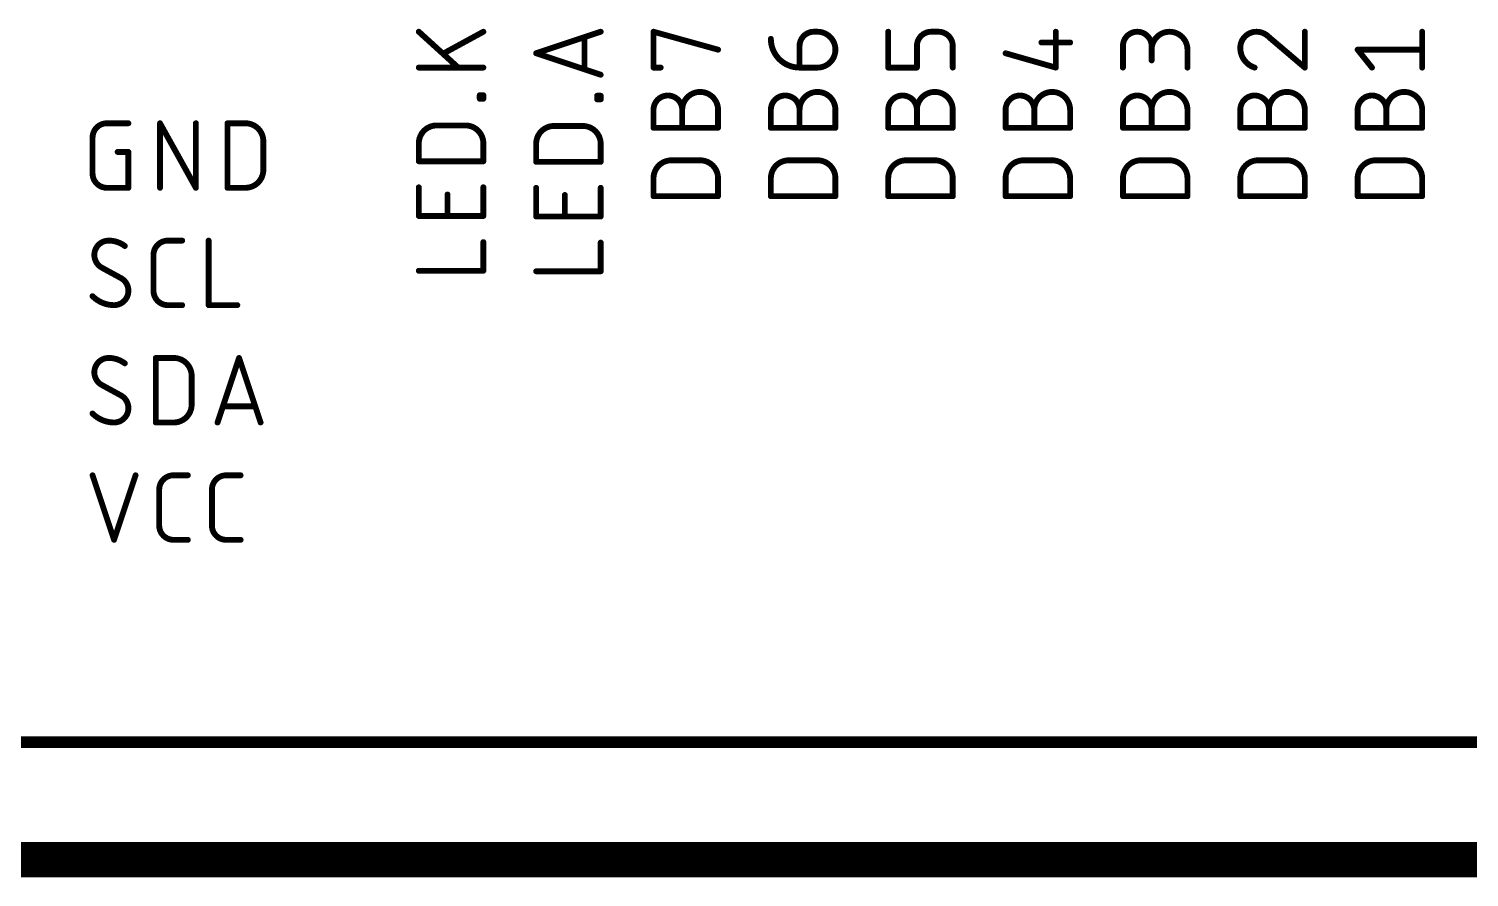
# Model space of a CAD drawing. Extents: x -56 to 205, y -3 to 177.
# Drawn here: x 112.78 to 143.96, y 68.2 to 86.56 of the extents above; entities that cross this region are included whole.
import ezdxf

# ---------------------------------------------------------------- set-up
doc = ezdxf.new("R2010")
doc.units = 0
for name, color, linetype in [('90', 214, 'CONTINUOUS'), ('94', 14, 'CONTINUOUS'), ('95', 250, 'CONTINUOUS')]:
    doc.layers.add(name, color=color, linetype=linetype)

msp = doc.modelspace()

# ---------------------------------------------------------------- linework, layer by layer
at = {"layer": '90', "const_width": 0.762}
msp.add_lwpolyline([(111.76, 68.58), (187.96, 68.58)], dxfattribs=at)
at = {"layer": '94', "const_width": 0.254}
msp.add_lwpolyline([(170.18, 71.12), (111.76, 71.12)], dxfattribs=at)
at = {"layer": '95', "const_width": 0.127}
for points in [[(121.2215, 86.4997), (122.0752, 85.7236)], [(122.6185, 86.4997), (121.7648, 86.034)], [(123.7615, 86.034), (125.1585, 86.4997)], [(124.8093, 86.3833), (124.8093, 85.6848)], [(126.3015, 85.7236), (126.3015, 86.4997)], [(126.3015, 86.4997), (127.6985, 86.1116)], [(129.7728, 86.4997), (129.8504, 86.4997)], [(131.3815, 85.7236), (131.3815, 86.4997)], [(132.4681, 86.4997), (132.3128, 86.4997)], [(135.0081, 85.7236), (135.0081, 86.4997)], [(139.6224, 86.3833), (140.3985, 85.7236)], [(140.3985, 85.7236), (140.3985, 86.4997)], [(142.9385, 85.7236), (142.9385, 86.4997)], [(125.1585, 85.5684), (123.7615, 86.034)], [(129.4624, 85.7236), (129.4624, 86.1893)], [(132.0024, 86.1893), (132.0024, 85.7236)], [(132.7785, 85.7236), (132.7785, 86.1893)], [(133.9215, 86.034), (135.0081, 85.7236)], [(134.6976, 86.2669), (135.3185, 86.2669)], [(136.4615, 85.7236), (136.4615, 86.1893)], [(137.0824, 86.1893), (137.0824, 85.8788)], [(137.8585, 85.7236), (137.8585, 86.1116)], [(141.8519, 85.7236), (141.5415, 86.1116)], [(141.5415, 86.1116), (142.9385, 86.1116)], [(122.6185, 85.7236), (121.2215, 85.7236)], [(126.4567, 85.7236), (126.3015, 85.7236)], [(129.8504, 85.7236), (129.4624, 85.7236)], [(132.0024, 85.7236), (131.3815, 85.7236)], [(122.5409, 85.0485), (122.5409, 85.1261)], [(122.5409, 85.1261), (122.6185, 85.1261)], [(122.6185, 85.0485), (122.5409, 85.0485)], [(122.6185, 85.1261), (122.6185, 85.0485)], [(125.0809, 85.037), (125.0809, 85.1146)], [(125.0809, 85.1146), (125.1585, 85.1146)], [(125.1585, 85.1146), (125.1585, 85.037)], [(125.1585, 85.037), (125.0809, 85.037)], [(126.3015, 84.4209), (126.3015, 84.8089)], [(126.9224, 84.4209), (126.9224, 84.8089)], [(127.6985, 84.8089), (127.6985, 84.4209)], [(128.8415, 84.4209), (128.8415, 84.8089)], [(129.4624, 84.4209), (129.4624, 84.8089)], [(130.2385, 84.8089), (130.2385, 84.4209)], [(131.3815, 84.4209), (131.3815, 84.8089)], [(132.0024, 84.4209), (132.0024, 84.8089)], [(132.7785, 84.8089), (132.7785, 84.4209)], [(133.9215, 84.4209), (133.9215, 84.8089)], [(134.5424, 84.4209), (134.5424, 84.8089)], [(135.3185, 84.8089), (135.3185, 84.4209)], [(136.4615, 84.4209), (136.4615, 84.8089)], [(137.0824, 84.4209), (137.0824, 84.8089)], [(137.8585, 84.8089), (137.8585, 84.4209)], [(139.0015, 84.4209), (139.0015, 84.8089)], [(139.6224, 84.4209), (139.6224, 84.8089)], [(140.3985, 84.8089), (140.3985, 84.4209)], [(141.5415, 84.4209), (141.5415, 84.8089)], [(142.1624, 84.4209), (142.1624, 84.8089)], [(142.9385, 84.8089), (142.9385, 84.4209)], [(114.4707, 84.5185), (114.9364, 84.5185)], [(115.6204, 83.1215), (115.6204, 84.5185)], [(115.6204, 84.5185), (116.3965, 83.1215)], [(116.3965, 83.1215), (116.3965, 84.5185)], [(117.0805, 83.1215), (117.0805, 84.5185)], [(117.0805, 84.5185), (117.4686, 84.5185)], [(121.6096, 84.4716), (122.2304, 84.4716)], [(124.1496, 84.4601), (124.7704, 84.4601)], [(114.1603, 83.4319), (114.1603, 84.2081)], [(117.8566, 84.1304), (117.8566, 83.5096)], [(127.6985, 84.4209), (126.3015, 84.4209)], [(130.2385, 84.4209), (128.8415, 84.4209)], [(132.7785, 84.4209), (131.3815, 84.4209)], [(135.3185, 84.4209), (133.9215, 84.4209)], [(137.8585, 84.4209), (136.4615, 84.4209)], [(140.3985, 84.4209), (139.0015, 84.4209)], [(142.9385, 84.4209), (141.5415, 84.4209)], [(114.7036, 83.8976), (114.9364, 83.8976)], [(114.9364, 83.8976), (114.9364, 83.1215)], [(121.2215, 83.6955), (121.2215, 84.0835)], [(122.6185, 84.0835), (122.6185, 83.6955)], [(123.7615, 83.684), (123.7615, 84.072)], [(125.1585, 84.072), (125.1585, 83.684)], [(122.6185, 83.6955), (121.2215, 83.6955)], [(125.1585, 83.684), (123.7615, 83.684)], [(126.6896, 83.7164), (127.3104, 83.7164)], [(129.2296, 83.7164), (129.8504, 83.7164)], [(131.7696, 83.7164), (132.3904, 83.7164)], [(134.3096, 83.7164), (134.9304, 83.7164)], [(136.8496, 83.7164), (137.4704, 83.7164)], [(139.3896, 83.7164), (140.0104, 83.7164)], [(141.9296, 83.7164), (142.5504, 83.7164)], [(126.3015, 82.9403), (126.3015, 83.3283)], [(127.6985, 83.3283), (127.6985, 82.9403)], [(128.8415, 82.9403), (128.8415, 83.3283)], [(130.2385, 83.3283), (130.2385, 82.9403)], [(131.3815, 82.9403), (131.3815, 83.3283)], [(132.7785, 83.3283), (132.7785, 82.9403)], [(133.9215, 82.9403), (133.9215, 83.3283)], [(135.3185, 83.3283), (135.3185, 82.9403)], [(136.4615, 82.9403), (136.4615, 83.3283)], [(137.8585, 83.3283), (137.8585, 82.9403)], [(139.0015, 82.9403), (139.0015, 83.3283)], [(140.3985, 83.3283), (140.3985, 82.9403)], [(141.5415, 82.9403), (141.5415, 83.3283)], [(142.9385, 83.3283), (142.9385, 82.9403)], [(114.9364, 83.1215), (114.4707, 83.1215)], [(117.4686, 83.1215), (117.0805, 83.1215)], [(121.2215, 82.5119), (121.2215, 83.1327)], [(121.8424, 82.5119), (121.8424, 82.9775)], [(122.6185, 83.1327), (122.6185, 82.5119)], [(123.7615, 82.5004), (123.7615, 83.1213)], [(124.3824, 82.5004), (124.3824, 82.966)], [(125.1585, 83.1213), (125.1585, 82.5004)], [(127.6985, 82.9403), (126.3015, 82.9403)], [(130.2385, 82.9403), (128.8415, 82.9403)], [(132.7785, 82.9403), (131.3815, 82.9403)], [(135.3185, 82.9403), (133.9215, 82.9403)], [(137.8585, 82.9403), (136.4615, 82.9403)], [(140.3985, 82.9403), (139.0015, 82.9403)], [(142.9385, 82.9403), (141.5415, 82.9403)], [(122.6185, 82.5119), (121.2215, 82.5119)], [(125.1585, 82.5004), (123.7615, 82.5004)], [(115.79, 81.9785), (116.1004, 81.9785)], [(116.6726, 81.9785), (116.6726, 80.5815)], [(122.6185, 81.3255), (122.6185, 81.9464)], [(125.1585, 81.314), (125.1585, 81.9349)], [(115.4795, 80.8919), (115.4795, 81.6681)], [(114.7812, 81.1636), (114.3543, 81.3964)], [(121.2215, 81.3255), (122.6185, 81.3255)], [(123.7615, 81.314), (125.1585, 81.314)], [(116.1004, 80.5815), (115.79, 80.5815)], [(116.6726, 80.5815), (117.2935, 80.5815)], [(115.5292, 78.0415), (115.5292, 79.4385)], [(115.5292, 79.4385), (115.9172, 79.4385)], [(116.866, 78.0415), (117.3317, 79.4385)], [(117.3317, 79.4385), (117.7974, 78.0415)], [(114.7812, 78.6236), (114.3543, 78.8564)], [(116.3053, 79.0504), (116.3053, 78.4296)], [(117.6809, 78.3907), (116.9824, 78.3907)], [(115.9172, 78.0415), (115.5292, 78.0415)], [(114.1603, 76.8985), (114.626, 75.5015)], [(114.626, 75.5015), (115.0916, 76.8985)], [(115.9132, 76.8985), (116.2236, 76.8985)], [(117.0539, 76.8985), (117.3644, 76.8985)], [(115.6028, 75.8119), (115.6028, 76.5881)], [(116.7435, 75.8119), (116.7435, 76.5881)], [(116.2236, 75.5015), (115.9132, 75.5015)], [(117.3644, 75.5015), (117.0539, 75.5015)]]:
    msp.add_lwpolyline(points, dxfattribs=at)
at = {"layer": '95'}
for points, const_width in [([(121.2429, 86.5232, 1), (121.2001, 86.4762)], 0.0635), ([(122.6337, 86.4718, 1), (122.6033, 86.5276)], 0.0635), ([(124.841, 86.3833, 1), (124.7775, 86.3833)], 0.0635), ([(125.1685, 86.4696, 1), (125.1485, 86.5298)], 0.0635), ([(126.31, 86.5303, 1), (126.293, 86.4691)], 0.0635), ([(126.3333, 86.4997, 1), (126.2698, 86.4997)], 0.0635), ([(128.8415, 86.3445, 0.4142), (129.4624, 85.7236)], 0.127), ([(128.8732, 86.3445, 1), (128.8097, 86.3445)], 0.0635), ([(129.7728, 86.4997, 0.4142), (129.4624, 86.1893)], 0.127), ([(129.7728, 86.5315, 1), (129.7728, 86.468)], 0.0635), ([(129.7728, 86.468, 1), (129.7728, 86.5315)], 0.0635), ([(129.8504, 85.7236, 1), (129.8504, 86.4997)], 0.127), ([(129.8504, 86.5315, 1), (129.8504, 86.468)], 0.0635), ([(129.8504, 86.468, 1), (129.8504, 86.5315)], 0.0635), ([(131.4133, 86.4997, 1), (131.3498, 86.4997)], 0.0635), ([(132.3128, 86.4997, 0.4142), (132.0024, 86.1893)], 0.127), ([(132.3128, 86.5315, 1), (132.3128, 86.468)], 0.0635), ([(132.3128, 86.468, 1), (132.3128, 86.5315)], 0.0635), ([(132.7785, 86.1893, 0.4142), (132.4681, 86.4997)], 0.127), ([(132.4681, 86.5315, 1), (132.4681, 86.468)], 0.0635), ([(132.4681, 86.468, 1), (132.4681, 86.5315)], 0.0635), ([(135.0398, 86.4997, 1), (134.9763, 86.4997)], 0.0635), ([(137.0824, 86.1893, 1), (136.4615, 86.1893)], 0.127), ([(137.8585, 86.1116, 1), (137.0824, 86.1116)], 0.127), ([(139.3508, 86.4997, 0.4142), (139.0015, 86.1505)], 0.127), ([(139.6224, 86.3833, 0.2053), (139.3508, 86.4997)], 0.127), ([(139.3507, 86.5314, 1), (139.3508, 86.468)], 0.0635), ([(139.3508, 86.468, 1), (139.3508, 86.5315)], 0.0635), ([(139.643, 86.4075, 1), (139.6018, 86.3591)], 0.0635), ([(139.5994, 86.3614, 1), (139.6454, 86.4052)], 0.0635), ([(140.4303, 86.4997, 1), (140.3668, 86.4997)], 0.0635), ([(142.9702, 86.4997, 1), (142.9068, 86.4997)], 0.0635), ([(121.7496, 86.0619, 1), (121.78, 86.0062)], 0.0635), ([(123.7715, 86.0642, 1), (123.7515, 86.0039)], 0.0635), ([(123.7515, 86.0642, 1), (123.7715, 86.0039)], 0.0635), ([(127.69, 86.0811, 1), (127.707, 86.1422)], 0.0635), ([(129.4941, 86.1893, 1), (129.4306, 86.1893)], 0.0635), ([(129.4306, 86.1893, 1), (129.4941, 86.1893)], 0.0635), ([(132.0341, 86.1893, 1), (131.9706, 86.1893)], 0.0635), ([(131.9706, 86.1893, 1), (132.0341, 86.1893)], 0.0635), ([(132.8102, 86.1893, 1), (132.7468, 86.1893)], 0.0635), ([(132.7468, 86.1893, 1), (132.8102, 86.1893)], 0.0635), ([(133.9302, 86.0646, 1), (133.9128, 86.0035)], 0.0635), ([(134.6976, 86.2986, 1), (134.6976, 86.2351)], 0.0635), ([(135.3185, 86.2351, 1), (135.3185, 86.2986)], 0.0635), ([(136.4932, 86.1893, 1), (136.4298, 86.1893)], 0.0635), ([(136.4298, 86.1893, 1), (136.4932, 86.1893)], 0.0635), ([(137.1141, 86.1893, 1), (137.0506, 86.1893)], 0.0635), ([(137.0506, 86.1893, 1), (137.1141, 86.1893)], 0.0635), ([(137.0506, 86.1116, 1), (137.1141, 86.1116)], 0.0635), ([(137.8903, 86.1116, 1), (137.8268, 86.1116)], 0.0635), ([(137.8268, 86.1116, 1), (137.8903, 86.1116)], 0.0635), ([(139.0015, 86.1505, 0.3252), (139.3119, 85.7236)], 0.127), ([(139.0332, 86.1505, 1), (138.9698, 86.1504)], 0.0635), ([(138.9698, 86.1505, 1), (139.0332, 86.1505)], 0.0635), ([(141.5663, 86.1315, 1), (141.5167, 86.0918)], 0.0635), ([(141.5415, 86.1434, 1), (141.5415, 86.0799)], 0.0635), ([(142.9385, 86.0799, 1), (142.9385, 86.1434)], 0.0635), ([(121.2215, 85.7553, 1), (121.2215, 85.6918)], 0.0635), ([(122.0539, 85.7001, 1), (122.0966, 85.7471)], 0.0635), ([(122.6185, 85.6918, 1), (122.6185, 85.7553)], 0.0635), ([(126.3015, 85.7553, 1), (126.3015, 85.6918)], 0.0635), ([(126.2698, 85.7236, 1), (126.3333, 85.7236)], 0.0635), ([(126.4567, 85.6918, 1), (126.4567, 85.7553)], 0.0635), ([(129.4624, 85.7553, 1), (129.4624, 85.6918)], 0.0635), ([(129.4306, 85.7236, 1), (129.4941, 85.7236)], 0.0635), ([(129.4624, 85.6918, 1), (129.4624, 85.7553)], 0.0635), ([(129.8504, 85.7553, 1), (129.8504, 85.6918)], 0.0635), ([(129.8504, 85.6918, 1), (129.8504, 85.7553)], 0.0635), ([(131.3815, 85.7553, 1), (131.3815, 85.6918)], 0.0635), ([(131.3498, 85.7236, 1), (131.4133, 85.7236)], 0.0635), ([(131.9706, 85.7236, 1), (132.0341, 85.7236)], 0.0635), ([(132.0024, 85.6918, 1), (132.0024, 85.7553)], 0.0635), ([(132.7468, 85.7236, 1), (132.8102, 85.7236)], 0.0635), ([(134.9763, 85.7236, 1), (135.0398, 85.7236)], 0.0635), ([(134.9993, 85.6931, 1), (135.0168, 85.7541)], 0.0635), ([(136.4298, 85.7236, 1), (136.4932, 85.7236)], 0.0635), ([(137.0506, 85.8788, 1), (137.1141, 85.8788)], 0.0635), ([(137.8268, 85.7236, 1), (137.8903, 85.7236)], 0.0635), ([(139.3022, 85.6934, 1), (139.3217, 85.7538)], 0.0635), ([(140.3668, 85.7236, 1), (140.4303, 85.7236)], 0.0635), ([(140.3779, 85.6994, 1), (140.4191, 85.7478)], 0.0635), ([(141.8272, 85.7038, 1), (141.8767, 85.7434)], 0.0635), ([(142.9068, 85.7236, 1), (142.9702, 85.7236)], 0.0635), ([(124.7775, 85.6848, 1), (124.841, 85.6848)], 0.0635), ([(125.1485, 85.5382, 1), (125.1685, 85.5985)], 0.0635), ([(122.5409, 85.1579, 1), (122.5409, 85.0944)], 0.0635), ([(122.5726, 85.1261, 1), (122.5091, 85.1261)], 0.0635), ([(122.5409, 85.0803, 1), (122.5409, 85.0168)], 0.0635), ([(122.6503, 85.1261, 1), (122.5868, 85.1261)], 0.0635), ([(122.6185, 85.0944, 1), (122.6185, 85.1579)], 0.0635), ([(122.6185, 85.0168, 1), (122.6185, 85.0803)], 0.0635), ([(125.1126, 85.1146, 1), (125.0491, 85.1146)], 0.0635), ([(125.0809, 85.1464, 1), (125.0809, 85.0829)], 0.0635), ([(125.1903, 85.1146, 1), (125.1268, 85.1146)], 0.0635), ([(125.1585, 85.0829, 1), (125.1585, 85.1464)], 0.0635), ([(126.9224, 84.8089, 1), (126.3015, 84.8089)], 0.127), ([(127.6985, 84.8089, 1), (126.9224, 84.8089)], 0.127), ([(129.4624, 84.8089, 1), (128.8415, 84.8089)], 0.127), ([(130.2385, 84.8089, 1), (129.4624, 84.8089)], 0.127), ([(132.0024, 84.8089, 1), (131.3815, 84.8089)], 0.127), ([(132.7785, 84.8089, 1), (132.0024, 84.8089)], 0.127), ([(134.5424, 84.8089, 1), (133.9215, 84.8089)], 0.127), ([(135.3185, 84.8089, 1), (134.5424, 84.8089)], 0.127), ([(137.0824, 84.8089, 1), (136.4615, 84.8089)], 0.127), ([(137.8585, 84.8089, 1), (137.0824, 84.8089)], 0.127), ([(139.6224, 84.8089, 1), (139.0015, 84.8089)], 0.127), ([(140.3985, 84.8089, 1), (139.6224, 84.8089)], 0.127), ([(142.1624, 84.8089, 1), (141.5415, 84.8089)], 0.127), ([(142.9385, 84.8089, 1), (142.1624, 84.8089)], 0.127), ([(122.5091, 85.0485, 1), (122.5726, 85.0485)], 0.0635), ([(122.5868, 85.0485, 1), (122.6503, 85.0485)], 0.0635), ([(125.0491, 85.037, 1), (125.1126, 85.037)], 0.0635), ([(125.0809, 85.0688, 1), (125.0809, 85.0053)], 0.0635), ([(125.1268, 85.037, 1), (125.1903, 85.037)], 0.0635), ([(125.1585, 85.0053, 1), (125.1585, 85.0688)], 0.0635), ([(126.3333, 84.8089, 1), (126.2698, 84.8089)], 0.0635), ([(126.2698, 84.8089, 1), (126.3333, 84.8089)], 0.0635), ([(126.9541, 84.8089, 1), (126.8906, 84.8089)], 0.0635), ([(126.8906, 84.8089, 1), (126.9541, 84.8089)], 0.0635), ([(126.8906, 84.8089, 1), (126.9541, 84.8089)], 0.0635), ([(127.7303, 84.8089, 1), (127.6668, 84.8089)], 0.0635), ([(127.6667, 84.8089, 1), (127.7302, 84.8089)], 0.0635), ([(128.8732, 84.8089, 1), (128.8098, 84.8089)], 0.0635), ([(128.8098, 84.8089, 1), (128.8732, 84.8089)], 0.0635), ([(129.4941, 84.8089, 1), (129.4306, 84.8089)], 0.0635), ([(129.4306, 84.8089, 1), (129.4941, 84.8089)], 0.0635), ([(129.4306, 84.8089, 1), (129.4941, 84.8089)], 0.0635), ([(130.2703, 84.8089, 1), (130.2068, 84.8089)], 0.0635), ([(130.2067, 84.8089, 1), (130.2702, 84.8089)], 0.0635), ([(131.4133, 84.8089, 1), (131.3498, 84.8089)], 0.0635), ([(131.3498, 84.8089, 1), (131.4133, 84.8089)], 0.0635), ([(132.0341, 84.8089, 1), (131.9706, 84.8089)], 0.0635), ([(131.9706, 84.8089, 1), (132.0341, 84.8089)], 0.0635), ([(131.9706, 84.8089, 1), (132.0341, 84.8089)], 0.0635), ([(132.7467, 84.8089, 1), (132.8102, 84.8089)], 0.0635), ([(132.8102, 84.8089, 1), (132.7468, 84.8089)], 0.0635), ([(133.9532, 84.8089, 1), (133.8898, 84.8089)], 0.0635), ([(133.8898, 84.8089, 1), (133.9532, 84.8089)], 0.0635), ([(134.5741, 84.8089, 1), (134.5106, 84.8089)], 0.0635), ([(134.5106, 84.8089, 1), (134.5741, 84.8089)], 0.0635), ([(134.5106, 84.8089, 1), (134.5741, 84.8089)], 0.0635), ([(135.2867, 84.8089, 1), (135.3502, 84.8089)], 0.0635), ([(135.3502, 84.8089, 1), (135.2868, 84.8089)], 0.0635), ([(136.4932, 84.8089, 1), (136.4298, 84.8089)], 0.0635), ([(136.4298, 84.8089, 1), (136.4932, 84.8089)], 0.0635), ([(137.1141, 84.8089, 1), (137.0506, 84.8089)], 0.0635), ([(137.0506, 84.8089, 1), (137.1141, 84.8089)], 0.0635), ([(137.0506, 84.8089, 1), (137.1141, 84.8089)], 0.0635), ([(137.8267, 84.8089, 1), (137.8902, 84.8089)], 0.0635), ([(137.8903, 84.8089, 1), (137.8268, 84.8089)], 0.0635), ([(139.0332, 84.8089, 1), (138.9698, 84.8089)], 0.0635), ([(138.9698, 84.8089, 1), (139.0332, 84.8089)], 0.0635), ([(139.6541, 84.8089, 1), (139.5906, 84.8089)], 0.0635), ([(139.5906, 84.8089, 1), (139.6541, 84.8089)], 0.0635), ([(139.5906, 84.8089, 1), (139.6541, 84.8089)], 0.0635), ([(140.3667, 84.8089, 1), (140.4302, 84.8089)], 0.0635), ([(140.4303, 84.8089, 1), (140.3668, 84.8089)], 0.0635), ([(141.5733, 84.8089, 1), (141.5098, 84.8089)], 0.0635), ([(141.5098, 84.8089, 1), (141.5733, 84.8089)], 0.0635), ([(142.1941, 84.8089, 1), (142.1306, 84.8089)], 0.0635), ([(142.1306, 84.8089, 1), (142.1941, 84.8089)], 0.0635), ([(142.1306, 84.8089, 1), (142.1941, 84.8089)], 0.0635), ([(142.9067, 84.8089, 1), (142.9702, 84.8089)], 0.0635), ([(142.9702, 84.8089, 1), (142.9068, 84.8089)], 0.0635), ([(114.4707, 84.5185, 0.4142), (114.1603, 84.2081)], 0.127), ([(114.4707, 84.5503, 1), (114.4707, 84.4868)], 0.0635), ([(114.4707, 84.4868, 1), (114.4707, 84.5502)], 0.0635), ([(114.9364, 84.4868, 1), (114.9364, 84.5503)], 0.0635), ([(115.6522, 84.5185, 1), (115.5887, 84.5185)], 0.0635), ([(115.6482, 84.5339, 1), (115.5927, 84.5031)], 0.0635), ([(116.4283, 84.5185, 1), (116.3648, 84.5185)], 0.0635), ([(117.1123, 84.5185, 1), (117.0488, 84.5185)], 0.0635), ([(117.0805, 84.5503, 1), (117.0805, 84.4868)], 0.0635), ([(117.8566, 84.1304, 0.4142), (117.4686, 84.5185)], 0.127), ([(117.4686, 84.5503, 1), (117.4686, 84.4868)], 0.0635), ([(117.4686, 84.4868, 1), (117.4686, 84.5503)], 0.0635), ([(121.6096, 84.4716, 0.4142), (121.2215, 84.0835)], 0.127), ([(121.6096, 84.5033, 1), (121.6096, 84.4398)], 0.0635), ([(121.6096, 84.4398, 1), (121.6096, 84.5033)], 0.0635), ([(122.6185, 84.0835, 0.4142), (122.2304, 84.4716)], 0.127), ([(122.2304, 84.5033, 1), (122.2304, 84.4398)], 0.0635), ([(122.2304, 84.4398, 1), (122.2304, 84.5033)], 0.0635), ([(124.1496, 84.4601, 0.4142), (123.7615, 84.072)], 0.127), ([(124.1496, 84.4918, 1), (124.1496, 84.4283)], 0.0635), ([(124.1496, 84.4283, 1), (124.1496, 84.4918)], 0.0635), ([(125.1585, 84.072, 0.4142), (124.7704, 84.4601)], 0.127), ([(124.7704, 84.4918, 1), (124.7704, 84.4283)], 0.0635), ([(124.7704, 84.4283, 1), (124.7704, 84.4918)], 0.0635), ([(114.1921, 84.2081, 1), (114.1286, 84.2081)], 0.0635), ([(114.1286, 84.2081, 1), (114.1921, 84.2081)], 0.0635), ([(117.8884, 84.1304, 1), (117.8249, 84.1304)], 0.0635), ([(126.3015, 84.4526, 1), (126.3015, 84.3891)], 0.0635), ([(126.2698, 84.4209, 1), (126.3333, 84.4209)], 0.0635), ([(126.8906, 84.4209, 1), (126.9541, 84.4209)], 0.0635), ([(127.6668, 84.4209, 1), (127.7303, 84.4209)], 0.0635), ([(127.6985, 84.3891, 1), (127.6985, 84.4526)], 0.0635), ([(128.8415, 84.4526, 1), (128.8415, 84.3891)], 0.0635), ([(128.8098, 84.4209, 1), (128.8732, 84.4209)], 0.0635), ([(129.4306, 84.4209, 1), (129.4941, 84.4209)], 0.0635), ([(130.2068, 84.4209, 1), (130.2703, 84.4209)], 0.0635), ([(130.2385, 84.3891, 1), (130.2385, 84.4526)], 0.0635), ([(131.3815, 84.4526, 1), (131.3815, 84.3891)], 0.0635), ([(131.3498, 84.4209, 1), (131.4133, 84.4209)], 0.0635), ([(131.9706, 84.4209, 1), (132.0341, 84.4209)], 0.0635), ([(132.7468, 84.4209, 1), (132.8102, 84.4209)], 0.0635), ([(132.7785, 84.3891, 1), (132.7785, 84.4526)], 0.0635), ([(133.9215, 84.4526, 1), (133.9215, 84.3891)], 0.0635), ([(133.8898, 84.4209, 1), (133.9532, 84.4209)], 0.0635), ([(134.5106, 84.4209, 1), (134.5741, 84.4209)], 0.0635), ([(135.2868, 84.4209, 1), (135.3502, 84.4209)], 0.0635), ([(135.3185, 84.3891, 1), (135.3185, 84.4526)], 0.0635), ([(136.4615, 84.4526, 1), (136.4615, 84.3891)], 0.0635), ([(136.4298, 84.4209, 1), (136.4932, 84.4209)], 0.0635), ([(137.0506, 84.4209, 1), (137.1141, 84.4209)], 0.0635), ([(137.8268, 84.4209, 1), (137.8903, 84.4209)], 0.0635), ([(137.8585, 84.3891, 1), (137.8585, 84.4526)], 0.0635), ([(139.0015, 84.4526, 1), (139.0015, 84.3891)], 0.0635), ([(138.9698, 84.4209, 1), (139.0332, 84.4209)], 0.0635), ([(139.5906, 84.4209, 1), (139.6541, 84.4209)], 0.0635), ([(140.3668, 84.4209, 1), (140.4303, 84.4209)], 0.0635), ([(140.3985, 84.3891, 1), (140.3985, 84.4526)], 0.0635), ([(141.5415, 84.4526, 1), (141.5415, 84.3891)], 0.0635), ([(141.5098, 84.4209, 1), (141.5733, 84.4209)], 0.0635), ([(142.1306, 84.4209, 1), (142.1941, 84.4209)], 0.0635), ([(142.9068, 84.4209, 1), (142.9702, 84.4209)], 0.0635), ([(142.9385, 84.3891, 1), (142.9385, 84.4526)], 0.0635), ([(114.7036, 83.9294, 1), (114.7036, 83.8659)], 0.0635), ([(114.9682, 83.8976, 1), (114.9047, 83.8976)], 0.0635), ([(114.9364, 83.8659, 1), (114.9364, 83.9294)], 0.0635), ([(117.8249, 84.1304, 1), (117.8884, 84.1304)], 0.0635), ([(121.2533, 84.0835, 1), (121.1898, 84.0835)], 0.0635), ([(121.1898, 84.0835, 1), (121.2533, 84.0835)], 0.0635), ([(122.6503, 84.0835, 1), (122.5868, 84.0835)], 0.0635), ([(122.5868, 84.0835, 1), (122.6502, 84.0835)], 0.0635), ([(123.7933, 84.072, 1), (123.7298, 84.072)], 0.0635), ([(123.7298, 84.072, 1), (123.7933, 84.072)], 0.0635), ([(125.1903, 84.072, 1), (125.1268, 84.072)], 0.0635), ([(125.1268, 84.072, 1), (125.1902, 84.072)], 0.0635), ([(117.4686, 83.1215, 0.4142), (117.8566, 83.5096)], 0.127), ([(117.8884, 83.5096, 1), (117.8249, 83.5096)], 0.0635), ([(121.2215, 83.7272, 1), (121.2215, 83.6637)], 0.0635), ([(121.1898, 83.6955, 1), (121.2533, 83.6955)], 0.0635), ([(122.5868, 83.6955, 1), (122.6503, 83.6955)], 0.0635), ([(122.6185, 83.6637, 1), (122.6185, 83.7272)], 0.0635), ([(123.7615, 83.7157, 1), (123.7615, 83.6522)], 0.0635), ([(123.7298, 83.684, 1), (123.7933, 83.684)], 0.0635), ([(125.1268, 83.684, 1), (125.1903, 83.684)], 0.0635), ([(125.1585, 83.6522, 1), (125.1585, 83.7157)], 0.0635), ([(126.6896, 83.7164, 0.4142), (126.3015, 83.3283)], 0.127), ([(126.6896, 83.7481, 1), (126.6896, 83.6846)], 0.0635), ([(126.6896, 83.6846, 1), (126.6896, 83.7481)], 0.0635), ([(127.6985, 83.3283, 0.4142), (127.3104, 83.7164)], 0.127), ([(127.3104, 83.7481, 1), (127.3104, 83.6846)], 0.0635), ([(127.3104, 83.6846, 1), (127.3104, 83.7481)], 0.0635), ([(129.2296, 83.7164, 0.4142), (128.8415, 83.3283)], 0.127), ([(129.2296, 83.7481, 1), (129.2296, 83.6846)], 0.0635), ([(129.2296, 83.6846, 1), (129.2296, 83.7481)], 0.0635), ([(130.2385, 83.3283, 0.4142), (129.8504, 83.7164)], 0.127), ([(129.8504, 83.7481, 1), (129.8504, 83.6846)], 0.0635), ([(129.8504, 83.6846, 1), (129.8504, 83.7481)], 0.0635), ([(131.7696, 83.7164, 0.4142), (131.3815, 83.3283)], 0.127), ([(131.7696, 83.7481, 1), (131.7696, 83.6846)], 0.0635), ([(131.7696, 83.6846, 1), (131.7696, 83.7481)], 0.0635), ([(132.7785, 83.3283, 0.4142), (132.3904, 83.7164)], 0.127), ([(132.3904, 83.7481, 1), (132.3904, 83.6846)], 0.0635), ([(132.3904, 83.6846, 1), (132.3904, 83.7481)], 0.0635), ([(134.3096, 83.7164, 0.4142), (133.9215, 83.3283)], 0.127), ([(134.3096, 83.7481, 1), (134.3096, 83.6846)], 0.0635), ([(134.3096, 83.6846, 1), (134.3096, 83.7481)], 0.0635), ([(135.3185, 83.3283, 0.4142), (134.9304, 83.7164)], 0.127), ([(134.9304, 83.7481, 1), (134.9304, 83.6846)], 0.0635), ([(134.9304, 83.6846, 1), (134.9304, 83.7481)], 0.0635), ([(136.8496, 83.7164, 0.4142), (136.4615, 83.3283)], 0.127), ([(136.8496, 83.7481, 1), (136.8496, 83.6846)], 0.0635), ([(136.8496, 83.6846, 1), (136.8496, 83.7481)], 0.0635), ([(137.8585, 83.3283, 0.4142), (137.4704, 83.7164)], 0.127), ([(137.4704, 83.7481, 1), (137.4704, 83.6846)], 0.0635), ([(137.4704, 83.6846, 1), (137.4704, 83.7481)], 0.0635), ([(139.3896, 83.7164, 0.4142), (139.0015, 83.3283)], 0.127), ([(139.3896, 83.7481, 1), (139.3896, 83.6846)], 0.0635), ([(139.3896, 83.6846, 1), (139.3896, 83.7481)], 0.0635), ([(140.3985, 83.3283, 0.4142), (140.0104, 83.7164)], 0.127), ([(140.0104, 83.7481, 1), (140.0104, 83.6846)], 0.0635), ([(140.0104, 83.6846, 1), (140.0104, 83.7481)], 0.0635), ([(141.9296, 83.7164, 0.4142), (141.5415, 83.3283)], 0.127), ([(141.9296, 83.7481, 1), (141.9296, 83.6846)], 0.0635), ([(141.9296, 83.6846, 1), (141.9296, 83.7481)], 0.0635), ([(142.9385, 83.3283, 0.4142), (142.5504, 83.7164)], 0.127), ([(142.5504, 83.7481, 1), (142.5504, 83.6846)], 0.0635), ([(142.5504, 83.6846, 1), (142.5504, 83.7481)], 0.0635), ([(114.1603, 83.4319, 0.4142), (114.4707, 83.1215)], 0.127), ([(114.1921, 83.4319, 1), (114.1286, 83.4319)], 0.0635), ([(114.1286, 83.4319, 1), (114.1921, 83.4319)], 0.0635), ([(117.8249, 83.5096, 1), (117.8884, 83.5096)], 0.0635), ([(126.3333, 83.3283, 1), (126.2698, 83.3283)], 0.0635), ([(126.2698, 83.3283, 1), (126.3333, 83.3283)], 0.0635), ([(127.7303, 83.3283, 1), (127.6668, 83.3283)], 0.0635), ([(127.6668, 83.3283, 1), (127.7302, 83.3283)], 0.0635), ([(128.8732, 83.3283, 1), (128.8098, 83.3283)], 0.0635), ([(128.8098, 83.3283, 1), (128.8732, 83.3283)], 0.0635), ([(130.2703, 83.3283, 1), (130.2068, 83.3283)], 0.0635), ([(130.2068, 83.3283, 1), (130.2702, 83.3283)], 0.0635), ([(131.4133, 83.3283, 1), (131.3498, 83.3283)], 0.0635), ([(131.3498, 83.3283, 1), (131.4133, 83.3283)], 0.0635), ([(132.8102, 83.3283, 1), (132.7468, 83.3283)], 0.0635), ([(132.7468, 83.3283, 1), (132.8102, 83.3283)], 0.0635), ([(133.9532, 83.3283, 1), (133.8898, 83.3283)], 0.0635), ([(133.8898, 83.3283, 1), (133.9532, 83.3283)], 0.0635), ([(135.3502, 83.3283, 1), (135.2868, 83.3283)], 0.0635), ([(135.2868, 83.3283, 1), (135.3502, 83.3283)], 0.0635), ([(136.4932, 83.3283, 1), (136.4298, 83.3283)], 0.0635), ([(136.4298, 83.3283, 1), (136.4932, 83.3283)], 0.0635), ([(137.8903, 83.3283, 1), (137.8268, 83.3283)], 0.0635), ([(137.8268, 83.3283, 1), (137.8902, 83.3283)], 0.0635), ([(139.0332, 83.3283, 1), (138.9698, 83.3283)], 0.0635), ([(138.9698, 83.3283, 1), (139.0332, 83.3283)], 0.0635), ([(140.4303, 83.3283, 1), (140.3668, 83.3283)], 0.0635), ([(140.3668, 83.3283, 1), (140.4302, 83.3283)], 0.0635), ([(141.5733, 83.3283, 1), (141.5098, 83.3283)], 0.0635), ([(141.5098, 83.3283, 1), (141.5733, 83.3283)], 0.0635), ([(142.9702, 83.3283, 1), (142.9068, 83.3283)], 0.0635), ([(142.9068, 83.3283, 1), (142.9702, 83.3283)], 0.0635), ([(114.4707, 83.1532, 1), (114.4707, 83.0897)], 0.0635), ([(114.4707, 83.0897, 1), (114.4707, 83.1532)], 0.0635), ([(114.9047, 83.1215, 1), (114.9682, 83.1215)], 0.0635), ([(114.9364, 83.0897, 1), (114.9364, 83.1532)], 0.0635), ([(115.5887, 83.1215, 1), (115.6522, 83.1215)], 0.0635), ([(116.3648, 83.1215, 1), (116.4283, 83.1215)], 0.0635), ([(116.3688, 83.1061, 1), (116.4243, 83.1369)], 0.0635), ([(117.0805, 83.1532, 1), (117.0805, 83.0897)], 0.0635), ([(117.0488, 83.1215, 1), (117.1123, 83.1215)], 0.0635), ([(117.4686, 83.1532, 1), (117.4686, 83.0898)], 0.0635), ([(117.4686, 83.0897, 1), (117.4686, 83.1532)], 0.0635), ([(121.2533, 83.1327, 1), (121.1898, 83.1327)], 0.0635), ([(121.8741, 82.9775, 1), (121.8106, 82.9775)], 0.0635), ([(122.6503, 83.1327, 1), (122.5868, 83.1327)], 0.0635), ([(123.7933, 83.1213, 1), (123.7298, 83.1213)], 0.0635), ([(124.4141, 82.966, 1), (124.3506, 82.966)], 0.0635), ([(125.1903, 83.1213, 1), (125.1268, 83.1213)], 0.0635), ([(126.3015, 82.972, 1), (126.3015, 82.9085)], 0.0635), ([(126.2698, 82.9403, 1), (126.3333, 82.9403)], 0.0635), ([(127.6668, 82.9403, 1), (127.7303, 82.9403)], 0.0635), ([(127.6985, 82.9085, 1), (127.6985, 82.972)], 0.0635), ([(128.8415, 82.972, 1), (128.8415, 82.9085)], 0.0635), ([(128.8098, 82.9403, 1), (128.8732, 82.9403)], 0.0635), ([(130.2068, 82.9403, 1), (130.2703, 82.9403)], 0.0635), ([(130.2385, 82.9085, 1), (130.2385, 82.972)], 0.0635), ([(131.3815, 82.972, 1), (131.3815, 82.9085)], 0.0635), ([(131.3498, 82.9403, 1), (131.4133, 82.9403)], 0.0635), ([(132.7468, 82.9403, 1), (132.8102, 82.9403)], 0.0635), ([(132.7785, 82.9085, 1), (132.7785, 82.972)], 0.0635), ([(133.9215, 82.972, 1), (133.9215, 82.9085)], 0.0635), ([(133.8898, 82.9403, 1), (133.9532, 82.9403)], 0.0635), ([(135.2868, 82.9403, 1), (135.3502, 82.9403)], 0.0635), ([(135.3185, 82.9085, 1), (135.3185, 82.972)], 0.0635), ([(136.4615, 82.972, 1), (136.4615, 82.9085)], 0.0635), ([(136.4298, 82.9403, 1), (136.4932, 82.9403)], 0.0635), ([(137.8268, 82.9403, 1), (137.8903, 82.9403)], 0.0635), ([(137.8585, 82.9085, 1), (137.8585, 82.972)], 0.0635), ([(139.0015, 82.972, 1), (139.0015, 82.9085)], 0.0635), ([(138.9698, 82.9403, 1), (139.0332, 82.9403)], 0.0635), ([(140.3668, 82.9403, 1), (140.4303, 82.9403)], 0.0635), ([(140.3985, 82.9085, 1), (140.3985, 82.972)], 0.0635), ([(141.5415, 82.972, 1), (141.5415, 82.9085)], 0.0635), ([(141.5098, 82.9403, 1), (141.5733, 82.9403)], 0.0635), ([(142.9068, 82.9403, 1), (142.9702, 82.9403)], 0.0635), ([(142.9385, 82.9085, 1), (142.9385, 82.972)], 0.0635), ([(121.2215, 82.5436, 1), (121.2215, 82.4801)], 0.0635), ([(121.1898, 82.5119, 1), (121.2533, 82.5119)], 0.0635), ([(121.8106, 82.5119, 1), (121.8741, 82.5119)], 0.0635), ([(122.5868, 82.5119, 1), (122.6503, 82.5119)], 0.0635), ([(122.6185, 82.4801, 1), (122.6185, 82.5436)], 0.0635), ([(123.7615, 82.5321, 1), (123.7615, 82.4686)], 0.0635), ([(123.7298, 82.5004, 1), (123.7933, 82.5004)], 0.0635), ([(124.3506, 82.5004, 1), (124.4141, 82.5004)], 0.0635), ([(125.1268, 82.5004, 1), (125.1903, 82.5004)], 0.0635), ([(125.1585, 82.4686, 1), (125.1585, 82.5321)], 0.0635), ([(114.5096, 81.9785, 0.4142), (114.1991, 81.6681)], 0.127), ([(114.8588, 81.8621, 0.1623), (114.5096, 81.9785)], 0.127), ([(114.5096, 82.0102, 1), (114.5095, 81.9468)], 0.0635), ([(114.5095, 81.9467, 1), (114.5096, 82.0102)], 0.0635), ([(115.79, 81.9785, 0.4142), (115.4795, 81.6681)], 0.127), ([(115.79, 82.0103, 1), (115.79, 81.9468)], 0.0635), ([(115.79, 81.9468, 1), (115.79, 82.0102)], 0.0635), ([(116.1004, 81.9468, 1), (116.1004, 82.0103)], 0.0635), ([(116.7044, 81.9785, 1), (116.6409, 81.9785)], 0.0635), ([(122.6503, 81.9464, 1), (122.5868, 81.9464)], 0.0635), ([(125.1903, 81.9349, 1), (125.1268, 81.9349)], 0.0635), ([(114.1991, 81.6681, 0.2656), (114.3543, 81.3964)], 0.127), ([(114.2309, 81.6681, 1), (114.1674, 81.6681)], 0.0635), ([(114.1674, 81.6681, 1), (114.2309, 81.6681)], 0.0635), ([(114.8398, 81.8367, 1), (114.8778, 81.8875)], 0.0635), ([(115.5113, 81.6681, 1), (115.4478, 81.6681)], 0.0635), ([(115.4478, 81.6681, 1), (115.5113, 81.6681)], 0.0635), ([(114.3695, 81.4243, 1), (114.3391, 81.3685)], 0.0635), ([(114.3382, 81.3691, 1), (114.3704, 81.4238)], 0.0635), ([(121.2215, 81.3573, 1), (121.2215, 81.2938)], 0.0635), ([(122.6185, 81.2938, 1), (122.6185, 81.3573)], 0.0635), ([(123.7615, 81.3458, 1), (123.7615, 81.2823)], 0.0635), ([(125.1585, 81.2823, 1), (125.1585, 81.3458)], 0.0635), ([(114.9364, 80.8919, 0.2656), (114.7812, 81.1636)], 0.127), ([(114.7973, 81.1909, 1), (114.7651, 81.1362)], 0.0635), ([(114.766, 81.1357, 1), (114.7964, 81.1915)], 0.0635), ([(122.5868, 81.3255, 1), (122.6503, 81.3255)], 0.0635), ([(125.1268, 81.314, 1), (125.1903, 81.314)], 0.0635), ([(114.1603, 80.7755, 0.2), (114.626, 80.5815)], 0.127), ([(114.1828, 80.7979, 1), (114.1378, 80.7532)], 0.0635), ([(114.626, 80.5815, 0.4142), (114.9364, 80.8919)], 0.127), ([(114.9682, 80.8919, 1), (114.9047, 80.8919)], 0.0635), ([(114.9047, 80.8919, 1), (114.9682, 80.8919)], 0.0635), ([(115.4795, 80.8919, 0.4142), (115.79, 80.5815)], 0.127), ([(115.5113, 80.8919, 1), (115.4478, 80.8919)], 0.0635), ([(115.4478, 80.8919, 1), (115.5113, 80.8919)], 0.0635), ([(114.626, 80.6133, 1), (114.626, 80.5498)], 0.0635), ([(114.626, 80.5498, 1), (114.626, 80.6132)], 0.0635), ([(115.79, 80.6133, 1), (115.79, 80.5498)], 0.0635), ([(115.79, 80.5498, 1), (115.79, 80.6133)], 0.0635), ([(116.1004, 80.5498, 1), (116.1004, 80.6133)], 0.0635), ([(116.6726, 80.6133, 1), (116.6726, 80.5498)], 0.0635), ([(116.6409, 80.5815, 1), (116.7044, 80.5815)], 0.0635), ([(117.2935, 80.5498, 1), (117.2935, 80.6133)], 0.0635), ([(114.5096, 79.4385, 0.4142), (114.1991, 79.1281)], 0.127), ([(114.8588, 79.3221, 0.1623), (114.5096, 79.4385)], 0.127), ([(114.5096, 79.4702, 1), (114.5095, 79.4068)], 0.0635), ([(114.5095, 79.4067, 1), (114.5096, 79.4702)], 0.0635), ([(115.5609, 79.4385, 1), (115.4974, 79.4385)], 0.0635), ([(115.5292, 79.4703, 1), (115.5292, 79.4068)], 0.0635), ([(116.3053, 79.0504, 0.4142), (115.9172, 79.4385)], 0.127), ([(115.9172, 79.4703, 1), (115.9172, 79.4068)], 0.0635), ([(115.9172, 79.4068, 1), (115.9172, 79.4703)], 0.0635), ([(117.3618, 79.4485, 1), (117.3016, 79.4285)], 0.0635), ([(117.3618, 79.4285, 1), (117.3016, 79.4485)], 0.0635), ([(114.1991, 79.1281, 0.2656), (114.3543, 78.8564)], 0.127), ([(114.2309, 79.1281, 1), (114.1674, 79.1281)], 0.0635), ([(114.8398, 79.2967, 1), (114.8778, 79.3475)], 0.0635), ([(114.1674, 79.1281, 1), (114.2309, 79.1281)], 0.0635), ([(114.3695, 78.8843, 1), (114.3391, 78.8285)], 0.0635), ([(114.3382, 78.8291, 1), (114.3704, 78.8838)], 0.0635), ([(116.337, 79.0504, 1), (116.2735, 79.0504)], 0.0635), ([(116.2735, 79.0504, 1), (116.337, 79.0504)], 0.0635), ([(114.9364, 78.3519, 0.2656), (114.7812, 78.6236)], 0.127), ([(114.7973, 78.6509, 1), (114.7651, 78.5962)], 0.0635), ([(114.766, 78.5957, 1), (114.7964, 78.6515)], 0.0635), ([(114.1603, 78.2355, 0.2), (114.626, 78.0415)], 0.127), ([(114.1828, 78.2579, 1), (114.1378, 78.2132)], 0.0635), ([(114.626, 78.0415, 0.4142), (114.9364, 78.3519)], 0.127), ([(114.9682, 78.3519, 1), (114.9047, 78.3519)], 0.0635), ([(114.9047, 78.3519, 1), (114.9682, 78.3519)], 0.0635), ([(115.9172, 78.0415, 0.4142), (116.3053, 78.4296)], 0.127), ([(116.337, 78.4296, 1), (116.2735, 78.4296)], 0.0635), ([(116.2735, 78.4296, 1), (116.337, 78.4296)], 0.0635), ([(116.9824, 78.4225, 1), (116.9824, 78.359)], 0.0635), ([(117.6809, 78.359, 1), (117.6809, 78.4225)], 0.0635), ([(114.626, 78.0733, 1), (114.626, 78.0097)], 0.0635), ([(114.626, 78.0098, 1), (114.626, 78.0732)], 0.0635), ([(115.5292, 78.0733, 1), (115.5292, 78.0097)], 0.0635), ([(115.4974, 78.0415, 1), (115.5609, 78.0415)], 0.0635), ([(115.9172, 78.0732, 1), (115.9172, 78.0098)], 0.0635), ([(115.9172, 78.0097, 1), (115.9172, 78.0733)], 0.0635), ([(116.8359, 78.0515, 1), (116.8961, 78.0315)], 0.0635), ([(117.7672, 78.0315, 1), (117.8275, 78.0515)], 0.0635), ([(114.1904, 76.9085, 1), (114.1302, 76.8885)], 0.0635), ([(115.1218, 76.8885, 1), (115.0615, 76.9085)], 0.0635), ([(115.9132, 76.8985, 0.4142), (115.6028, 76.5881)], 0.127), ([(115.9132, 76.9303, 1), (115.9132, 76.8667)], 0.0635), ([(115.9132, 76.8668, 1), (115.9132, 76.9302)], 0.0635), ([(116.2236, 76.8667, 1), (116.2236, 76.9303)], 0.0635), ([(117.0539, 76.8985, 0.4142), (116.7435, 76.5881)], 0.127), ([(117.0539, 76.9303, 1), (117.0539, 76.8667)], 0.0635), ([(117.0539, 76.8668, 1), (117.0539, 76.9302)], 0.0635), ([(117.3644, 76.8667, 1), (117.3644, 76.9303)], 0.0635), ([(115.6345, 76.5881, 1), (115.571, 76.5881)], 0.0635), ([(115.571, 76.5881, 1), (115.6345, 76.5881)], 0.0635), ([(116.7752, 76.5881, 1), (116.7117, 76.5881)], 0.0635), ([(116.7117, 76.5881, 1), (116.7752, 76.5881)], 0.0635), ([(115.6345, 75.8119, 1), (115.571, 75.8119)], 0.0635), ([(115.571, 75.8119, 1), (115.6345, 75.8119)], 0.0635), ([(115.6028, 75.8119, 0.4142), (115.9132, 75.5015)], 0.127), ([(116.7752, 75.8119, 1), (116.7117, 75.8119)], 0.0635), ([(116.7117, 75.8119, 1), (116.7752, 75.8119)], 0.0635), ([(116.7435, 75.8119, 0.4142), (117.0539, 75.5015)], 0.127), ([(114.5958, 75.5115, 1), (114.6561, 75.4915)], 0.0635), ([(114.5958, 75.4915, 1), (114.6561, 75.5115)], 0.0635), ([(115.9132, 75.5333, 1), (115.9132, 75.4698)], 0.0635), ([(115.9132, 75.4698, 1), (115.9132, 75.5333)], 0.0635), ([(116.2236, 75.4698, 1), (116.2236, 75.5333)], 0.0635), ([(117.0539, 75.5333, 1), (117.0539, 75.4698)], 0.0635), ([(117.0539, 75.4698, 1), (117.0539, 75.5333)], 0.0635), ([(117.3644, 75.4698, 1), (117.3644, 75.5333)], 0.0635)]:
    msp.add_lwpolyline(points, format="xyb", dxfattribs=dict(at, const_width=const_width))

doc.saveas('drawing.dxf')
